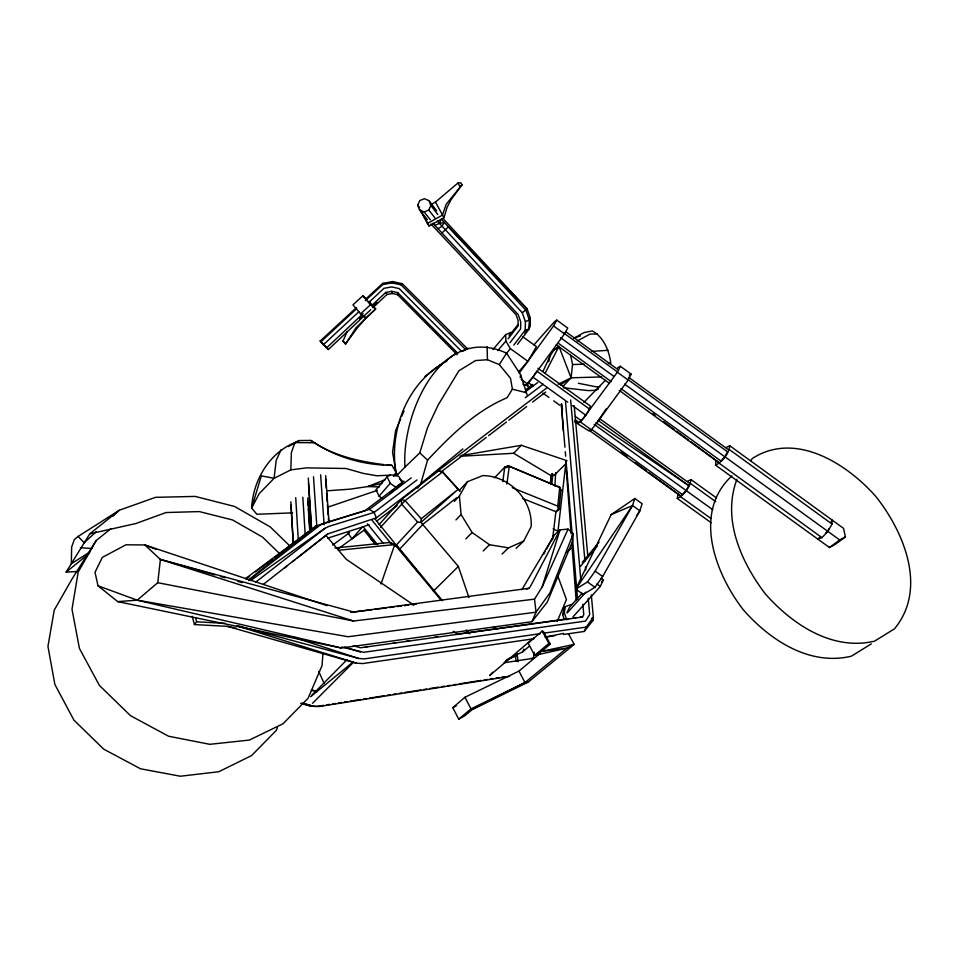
<?xml version="1.0" encoding="UTF-8"?>
<svg xmlns="http://www.w3.org/2000/svg" width="959" height="959" viewBox="0 0 959 959"><rect width="100%" height="100%" fill="white"/><g stroke="black" fill="none" stroke-linecap="round" stroke-linejoin="round"><path stroke-width="1.44" d="M517.536 344.317L529.152 328.997L529.272 320.006L526.035 310.416L441.308 219.203L439.198 223.447L434.895 225.401L433.108 223.159M513.796 345.096L525.232 330.076L525.376 321.649L522.271 312.73L437.472 221.217M292.615 512.849L256.868 514.276L251.63 508.03L259.206 493.645L274.106 478.301L290.853 469.862L291.356 452.756L294.869 442.59L299.196 440.553L310.824 440.445C332.246 455.441 358.175 461.327 383.708 464.588M396.211 476.06L404.998 467.057C401.246 415.115 440.445 322.548 506.568 353.176L520.593 374.693L527.198 395.12M379.153 524.549L401.365 499.615L405.106 500.586L421.205 518.771L420.977 522.379L458.342 566.421L468.951 597.553M554.829 486.045L555.752 472.619M457.179 354.746L397.553 294.641L397.685 292.627L391.763 291.32L385.77 292.411L371.744 305.549M322.907 653.714L322.032 665.642L308.151 698.152L283.037 723.745L249.364 740.072L209.781 744.316L168.592 736.236L130.484 715.666L99.4 685.421L79.429 648.44L71.997 609.229L78.206 572.055L96.176 540.552L110.753 528.805M715.546 465.127C722.738 461.663 728.9 453.703 729.727 445.707L843.56 528.373L845.406 536.896L835.157 544.448L829.451 547.517L715.546 465.127L715.953 461.255M525.232 330.076L529.152 328.997L530.219 317.837L527.174 308.942L443.849 219.443M552.492 536.692L560.008 529.871L568.04 529.092L573.266 533.767L572.475 541.559L547.241 602.144L531.909 621.708L341.272 647.984L117.741 601.617L97.998 585.781L95.013 572.307L102.337 557.383L125.965 544.796L144.833 544.952L327.031 605.644M504.098 662.765L533.54 658.258L534.163 652.3M551.785 484.271L552.875 473.866M552.504 539.785L555.896 511.686L558.258 509.493L557.766 506.136L559.756 487.436L507.982 465.714L504.722 467.177L494.508 477.834M505.932 467.848L507.982 465.714L559.756 487.436L560.991 490.157L559.013 508.833L555.8 511.902M570.605 354.938L572.547 364.54L571.096 377.798L562.909 386.477M117.741 601.617L137.197 600.178L157.767 582.7L160.393 559.445L144.833 544.952L155.957 549.303M557.97 531.298L565.882 462.933M550.31 483.6L551.377 474.681M550.586 483.923L551.821 473.554M502.828 481.586L504.722 467.177L509.181 466.769L506.915 484.067M711.254 522.787L677.282 498.416C684.318 495.108 689.929 487.28 691.019 479.596L716.481 497.937M520.174 377.558L520.593 374.693M677.282 498.416L677.869 494.496M564.3 619.538L562.705 614.707L563.796 608.677L565.39 606.591L571.828 604.338M562.705 614.707L564.312 612.621L565.39 606.591M591.319 594.904L593.345 617.248L592.614 620.881L584.247 631.454L563.568 634.45M548.764 361.687L549.903 356.352L553.882 350.059L558.941 346.403L571.096 377.798L601.617 376.959M736.968 479.224C721.863 519.107 741.007 561.794 765.174 593.705C792.134 624.261 831.944 651.089 874.488 641.187L894.411 628.876C927.653 588.874 904.085 532.125 875.819 496.45C846.629 463.497 795.407 430.855 752.419 458.414L750.573 460.668M575.1 419.742L578.685 422.308C584.163 418.544 588.442 412.394 590.432 406.077L537.927 368.244M417.776 488.107L420.797 483.612L427.582 460.14C450.574 435.53 475.616 411.003 507.083 397.721L512.406 389.174L510.488 378.254L499.279 364.612L487.436 359.733L475.592 360.548L458.929 370.749L438.227 404.878L427.582 427.522L419.79 452.876L404.998 467.057M429.069 225.988L420.45 210.381L429.069 225.988L443.981 217.705L447.086 207.288L451.018 199.772L461.974 184.835L460.823 182.773L457.958 183.013L435.47 202.049L430.459 204.83M531.909 621.708L536.045 612.178L534.523 599.159L542.195 586.92L560.008 529.871L531.07 585.278L529.152 588.239L526.455 589.174M636.548 515.714L639.881 510.799L632.508 505.561L575.796 589.138L587.435 581.969L595.131 571.156L632.508 505.561L634.822 498.488L642.134 503.739L639.881 510.799L602.696 576.479L594.988 587.316L583.24 594.388L575.796 589.138L611.135 514.647L634.822 498.488M828.78 528.841L827.905 531.394L821.959 537.639L817.739 539.03L819.993 537.328M830.985 522.439L831.861 519.874L832.016 524.022L827.905 531.394L825.639 533.084M380.987 583.995L394.772 544.568L389.558 542.494L334.859 547.985M529.152 328.997L530.099 326.276L530.219 317.837L529.272 320.006L525.376 321.649M573.266 533.767L549.831 593.034L536.045 612.178L348.129 636.728L137.197 600.178L97.998 585.781M557.179 621.564L566.421 599.579L557.718 575.712M400.646 418.855L395.587 430.675L392.567 452.3L396.031 472.26M401.773 416.23L404.015 410.967M508.378 658.857L522.763 651.784L523.926 649.075M277.427 727.773L276.276 730.422L251.618 755.56L218.76 771.743L180.328 776.227L140.482 768.77L103.74 749.171L73.903 720.113L54.855 684.402L47.95 646.366L54.243 610.128L71.889 579.236L96.176 540.552M369.011 301.234L375.664 308.978L366.29 317.621L357.18 328.11L345.528 344.041L343.01 341.044L347.182 331.562M419.515 209.937L424.142 211.951L428.829 210.069L430.867 205.43L429.081 200.707L424.453 198.693L419.754 200.551L417.704 205.214L419.515 209.937L427.426 219.659M542.195 586.92L568.04 529.092M281.155 449.639L276.156 460.5L274.106 478.301L261.339 475.868L251.63 508.03C252.96 480.938 269.035 452.972 294.869 442.59L314.588 442.746C337.22 457.803 364.792 465.271 391.907 465.331L397.494 474.765L393.454 476.371M543.058 371.289L549.903 356.352M584.247 631.454L586.249 627.09L593.345 617.248M573.05 616.829L600.322 586.428L603.367 579.859L601.077 578.241M566.997 612.609L569.49 607.359L582.113 593.225M365.343 300.647L382.761 284.547L391.955 282.869L392.579 281.574L402.348 283.732L467.477 348.74M574.741 421.9L588.778 430.867L591.331 429.824L597.013 422.643L628.169 380.088L631.142 374.142L620.365 366.302L617.656 367.693M353.26 645.719L360.452 647.769L582.545 617.021L583.767 614.611L582.868 604.182M574.633 421.277L578.013 423.147L580.507 422.068L617.344 372.224L620.365 366.302M545.156 373.183L558.941 346.403M516.098 548.368L523.662 541.14L531.142 526.635C532.844 499.771 509.493 475.856 482.833 475.592L467.453 481.706L459.277 490.421M543.645 554.242L545.084 551.641M546.522 549.039L553.727 536.009L521.828 589.749M522.907 384.115L525.532 385.422L527.75 384.127L564.503 333.888L567.74 328.05L556.831 320.138L554.446 321.78L533.995 344.856M454.326 501.377L459.433 495.947L467.453 481.706M519.191 373.111L553.547 325.916L556.831 320.138M518.579 371.852L527.977 361.351L536.381 346.595L522.499 336.549M725.472 455.525L727.617 451.869L627.606 379.332M686.752 489.258L688.85 485.686L598.296 420.522M77.775 571.456L66.123 572.115L89.75 533.851L119.276 510.26L155.49 497.337L195.168 496.414L234.571 506.46L270.258 526.935L290.217 546.294M499.279 364.612L506.568 353.176M345.528 344.041L356.113 327.654L375.664 308.978L370.498 304.734L362.814 295.792L352.948 304.878L360.584 313.797L365.847 317.98L363.952 315.775M529.752 387.184L526.179 384.619L532.94 377.175L536.872 371.145L589.569 409.097M597.013 422.643L606.1 408.99M427.33 223.507L442.375 215.176L446.235 204.207L461.974 184.835M524.813 333.193L526.575 330.891M446.894 361.028C407.383 381.778 388.647 430.315 396.055 473.207M509.936 342.759L520.641 328.853L520.725 321.912L518.172 314.564L434.895 225.401M508.054 338.827L518.028 326.06L518.112 320.582L516.134 314.816L430.939 223.986M236.154 628.145L227.415 626.359L194.437 624.573L196.631 621.792L195.504 617.62M509.145 335.794L518.1 324.454M731.873 475.892C692.218 512.562 715.15 573.566 743.357 609.84C769.897 640.109 809.444 666.241 851.364 656.184L871.275 643.873M582.245 562.382L599.087 542.159M580.495 566.349L597.349 546.103M492.926 349.544L505.693 334.619L511.075 332.353L509.241 334.475M390.397 474.957L387.088 476.851L375.976 489.785L379.069 496.163L382.317 498.488M497.661 350.658L505.884 341.104L505.693 334.619M379.069 496.163L390.241 483.288L387.088 476.851M505.837 354.003L510.452 348.704L505.884 341.104M390.097 493.621L395.707 487.208L402.025 482.713L399.184 476.971L394.808 473.842M369.107 524.657L362.298 527.066L351.929 538.898L338.767 548.392M396.391 489.126L402.025 482.713M685.134 491.476L682.412 494.556L591.823 429.476M380.507 527.33L405.106 500.586L442.698 471.84L460.008 491.296L442.135 471.804L438.419 470.905L401.365 499.615L401.485 503.895L417.597 522.08L420.977 522.379L457.887 489.534L421.205 518.771M567.344 612.837L585.829 592.171M601.425 582.029L603.367 579.859M395.228 546.246L417.597 522.08M399.435 549.435L422.907 524.285L456.592 497.817M459.96 456.28L513.676 453.283L521.288 445.3L567.069 460.704M504.578 662.441L507.635 659.241M455.933 519.922L461.087 514.563L459.433 495.947M489.713 675.412L492.794 672.235M583.863 402.396L605.369 380.315M465.87 538.862L472.128 532.521L461.087 514.563M311.579 695.515L347.014 659.672M312.526 703.295L353.332 662.429M433.348 591.212L458.342 566.421M553.822 475.64L566.373 463.233M483.192 550.981L489.546 544.736L508.486 547.865L523.662 541.14M566.817 552.372L570.905 548.392L568.687 550.406M502.048 554.074L508.486 547.865M556.112 511.543L559.013 508.833L558.258 509.493M391.955 282.869L401.114 284.895L402.348 283.732M363.125 313.629L326.468 347.985L320.27 340.948L356.436 307.611M370.701 309.757L328.374 349.52L320.27 340.948L328.374 349.52L327.918 348.537M372.871 307.719L386.98 294.461L392.279 293.514L397.553 294.641M359.625 318.844L361.807 316.794M372.739 306.556L377.115 302.457M323.279 344.844L359.074 311.531M368.831 302.445L384.02 288.311L391.644 286.921L399.184 288.575L461.699 351.509M96.284 531.598L84.236 542.77L78.075 536.453L74.323 539.593L71.661 547.014L71.314 563.712L89.978 551.904M112.706 516.35L119.276 510.26L78.075 536.453M320.738 341.919L356.64 308.702M366.302 298.513L382.737 283.361L392.579 281.574M360.584 313.797L370.498 304.734M489.809 675.508L533.636 637.963M568.507 633.851L574.189 644.388L566.793 648.2L525.005 682.556L472.379 709.444L464.995 715.63L458.714 719.178L452.816 707.658L464.971 697.253L518.963 671.096L540.253 653.271M550.238 644.184L543.645 631.873L542.243 631.082L528.169 643.141L534.678 655.381L566.793 648.2L541.679 651.353L534.678 655.381L548.872 643.465L550.238 644.184L541.679 651.353L574.189 644.388L528.097 682.173L472.379 709.444L470.965 708.881L464.971 697.253M522.763 651.784L529.536 646.018M458.714 719.178L470.965 708.881L525.005 682.556L528.097 682.173M462.849 448.944L420.797 483.612M310.644 696.69L353.032 662.094M66.123 572.115L89.187 553.439M441.967 233.013L448.344 226.851L527.174 308.942L522.271 312.73M249.292 579.38L316.362 525.892L364.78 510.787L393.37 489.282M284.391 568.16L286.741 566.301M292.603 561.674L294.952 559.828M297.302 557.97L327.798 533.899L376.324 517.86L419.203 485.17M263.222 584.475L327.798 533.899M255.562 582.257L324.945 528.337L328.925 526.371L374.106 512.418L416.973 479.92M248.477 580.543L320.198 525.064L323.782 523.266L369.431 509.373L411.207 477.894M428.733 477.906L546.654 388.011M376.923 520.917L397.122 505.489M441.092 471.924L486.249 437.436M488.622 435.626L506.448 422.02M508.833 420.198L526.659 406.592M532.593 402.061L545.671 392.075M525.304 397.769L543.154 384.223M246.007 579.068L249.58 576.359M255.55 571.852L272.236 559.229M274.622 557.431L316.362 525.892L245.888 578.325M398.141 485.698L404.099 481.214M525.628 389.833L532.772 384.463M524.585 392.435L537.711 382.545M424.933 376.479L454.842 354.063M332.713 545.06L349.579 532.593M829.451 547.517L839.7 539.965L845.406 536.896M365.019 529.536L351.929 538.898L348.009 533.036M250.503 580.627L324.945 528.337M560.488 384.931L571.096 377.798L558.114 384.223M463.041 351.21L468.004 348.189M553.882 350.059L558.905 347.086M573.95 338.167L580.339 335.95M437.939 228.698L441.871 226.384L444.329 222.524L439.198 223.447M452.816 707.658L456.58 705.536M288.383 446.546L299.196 440.553M574.021 338.107L584.079 332.581L592.29 330.915C603.774 337.124 609.277 350.946 610.787 363.353L608.27 363.449M577.258 340.972L590.001 334.116L597.445 333.948M725.939 447.589L729.727 445.707M598.488 389.006L595.899 390.265L588.406 390.613L563.365 387.736M505.609 660.859L516.338 655.62M629.32 375.029L631.142 374.142M687.543 481.262L691.019 479.596M439.438 365.571L442.087 364.384M611.135 514.647L632.508 505.561M385.374 479.596L367.848 486.561L350.263 489.15L327.858 490.756M377.211 490.397L327.546 507.263M327.75 538.155L362.298 527.066M381.982 483.324L367.848 486.561L379.476 486.944M89.75 533.851L135.806 523.554L166.015 512.538L199.328 511.591L232.51 519.934L262.634 537.172L280.208 554.218M545.096 637.112L563.544 633.396M461.339 455.537L521.288 445.3M323.782 705.333L316.422 706.495L311.1 706.196L301.078 703.403M326.731 704.865L329.668 704.397M332.617 703.93L335.554 703.462M338.503 702.995L341.452 702.527M344.389 702.06L347.338 701.604M350.275 701.137L360.584 699.507M363.533 699.039L366.47 698.572M369.419 698.104L384.139 695.778M387.076 695.311L390.025 694.843M392.974 694.376L395.911 693.908M398.86 693.441L401.809 692.973M404.746 692.506L420.941 689.941M423.89 689.485L426.827 689.018M429.776 688.55L438.611 687.147M441.548 686.68L444.497 686.212M447.433 685.745L450.382 685.289M453.331 684.822L456.268 684.354M459.217 683.887L481.298 680.387M484.247 679.919L487.184 679.451M490.133 678.996L493.07 678.528M496.019 678.061L498.968 677.593M501.905 677.126L504.854 676.658M509.493 676.371L319.251 706.519L313.006 706.184L302.948 703.426M534.019 638.73L362.646 663.568L356.173 663.125L227.415 626.359M545.839 637.016L554.698 635.733M540.385 633.659L364.36 658.881L358.822 658.485L238.312 625.915M543.345 633.24L586.249 627.09M365.187 646.905L368.136 646.498M393.214 643.021L396.163 642.602M406.484 641.175L409.433 640.768M434.511 637.279L437.46 636.872M456.628 634.211L568.735 618.639M573.158 618.028L576.107 617.62M350.982 612.381L529.152 588.239M290.853 469.862L306.568 467.872L345.995 468.495L363.389 473.422L376.995 475.784L397.494 474.765M351.162 612.322L371.852 609.732M374.801 609.361L386.621 607.886M389.582 607.515L394.017 606.951M396.966 606.591L401.401 606.028M404.35 605.656L408.786 605.105M411.747 604.733L416.17 604.182M157.767 582.7L353.571 621.012L534.523 599.159M530.998 658.533L533.54 658.258M591.943 351.39L608.126 350.299M338.371 550.286L394.772 544.568L397.146 545.923L442.483 600.694M580.219 617.152L582.545 617.021M599.914 386.645L596.15 386.813L578.349 383.276M572.547 364.54L584.247 364.192M314.804 691.475L317.189 691.439L311.435 689.773M196.631 621.792L225.389 623.362M80.4 547.673L92.04 548.548M341.608 646.977L363.653 652.3L585.541 621.072L589.689 614.623L588.239 598.236M386.441 464.839L391.907 465.331M311.351 690.444L317.189 691.439M438.419 470.905L442.698 471.84M137.197 600.178L341.272 647.984M512.406 389.174L526.167 392.675M353.571 621.012L160.393 559.445L353.751 612.058M160.393 559.445L214.876 574.897M220.606 576.527L224.909 577.738M237.82 581.406L242.112 582.616M301.102 703.235L311.1 706.196M302.996 703.199L313.006 706.184M236.801 625.807L356.173 663.125M344.761 647.073L360.404 652.048M293.886 637.399L358.822 658.485M522.523 498.476L555.896 511.686M512.238 487.735L557.766 506.136M389.558 542.494L397.146 545.923M553.139 528.853L559.612 531.993M513.676 453.283L551.509 475.928M310.824 440.445L314.588 442.746M369.431 509.373L374.106 512.418L376.324 517.86M413.749 605.045L346.223 559.265L326.36 535.949M453.163 631.286L458.078 634.57M595.863 422.691L688.85 485.686M472.128 532.521L489.546 544.736M595.131 571.156L602.696 576.479M596.882 583.995L600.322 586.428M587.435 581.969L594.988 587.316M580.507 422.068L591.331 429.824M599.459 418.508L689.209 483.12M532.94 377.175L567.752 402.205M572.547 405.657L585.745 415.151M594.148 424.358L686.045 490.445M686.224 490.636L712.765 509.708M528.505 382.773L533.3 386.213M542.89 393.106L548.884 397.41M553.679 400.85L559.66 405.166M575.244 416.362L581.238 420.665M521.169 379.404L527.75 384.127M526.035 384.943L529.68 387.556M589.126 430.255L680.123 495.599L648.752 472.499M680.746 496.822L710.847 518.435M390.241 483.288L395.707 487.208M510.452 348.704L527.977 361.351M690.492 483.48L715.762 501.677M560.631 337.772L613.736 376.264M624.597 384.139L724.764 456.748L720.94 461.039L620.905 388.599M725.04 456.868L839.7 539.965M558.234 343.202L611.267 381.61M556.268 344.832L609.528 383.384M619.202 390.385L718.447 462.238L690.959 441.859M719.298 463.329L821.959 537.639M729.367 449.543L832.016 524.022M565.726 331.694L617.752 369.443M628.636 377.343L727.857 449.339M563.736 333.013L616.757 371.469M553.547 325.916L564.503 333.888M617.344 372.224L628.169 380.088M621 452.061L627.03 456.508M635.481 462.729L646.342 470.725M493.801 626.527L497.337 629.152M652.695 413.509L655.093 415.283M663.46 421.481L674.213 429.452M676.61 431.226L688.562 440.085M399.615 478.781L403.02 481.502M362.814 295.792L367.009 299.256M343.01 341.044L345.696 343.861M419.79 452.876L427.582 460.14M401.114 284.895L465.307 349.232M397.685 292.627L457.779 353.224M370.522 538.49L375.389 544.005M394.772 544.568L441.272 600.418M465.954 630.051L468.807 633.467M467.033 630.363L469.874 633.791M374.885 518.855L420.03 574.405M372.092 520.246L391.895 544.628M417.704 205.214L419.539 207.492M367.405 523.794L383.456 543.573M363.593 527.378L377.726 544.808M363.857 530.063L375.113 543.957M424.142 211.951L430.411 219.803M428.829 210.069L434.871 217.873M430.867 205.43L437.831 214.612M429.081 200.707L436.657 210.764M558.45 486.345L560.991 490.157M443.981 217.705L435.47 202.049M385.77 292.411L386.98 294.461M457.958 183.013L460.236 187.161M542.243 631.082L548.872 643.465M518.963 671.096L525.005 682.556M318.748 671.396L324.178 683.587M564.312 612.621L566.709 619.874M192.184 616.253L194.437 624.573M391.763 291.32L392.279 293.514M561.674 403.931L562.513 409.841M592.194 617.932L592.614 620.881L592.35 617.908M517.165 653.654L518.04 661.806M515.331 654.529L516.062 661.314M574.201 405.693L587.819 556.16M570.641 399.987L584.93 560.967M585.458 566.925L585.721 569.91M565.486 401.401L580.818 580.327M564.923 447.23L561.327 403.991L563.317 430.771M565.295 451.713L565.666 456.184M566.038 460.656L577.57 599.315M565.678 462.01L571.084 533.432M571.756 542.362L576.155 600.394M325.664 475.628L329.009 522.523M325.628 479.2L326.264 488.167M326.587 492.65L327.235 501.617M327.451 504.602L328.194 515.067M328.41 518.052L328.733 522.535M320.63 474.849L324.118 524.765M313.497 476.695L316.842 526.647M308.295 478.05L311.687 529.68M307.851 501.317L308.139 505.741M308.33 508.69L309.769 530.795M308.45 483.084L311.495 529.907M307.803 497.901L310.021 532.113M302.828 497.265L305.274 535.901M295.72 497.637L298.333 540.696M290.865 501.821L293.334 543.549M290.985 505.225L293.238 543.681M487.1 346.619L487.436 359.733M382.737 283.361L382.761 284.547"/></g></svg>
